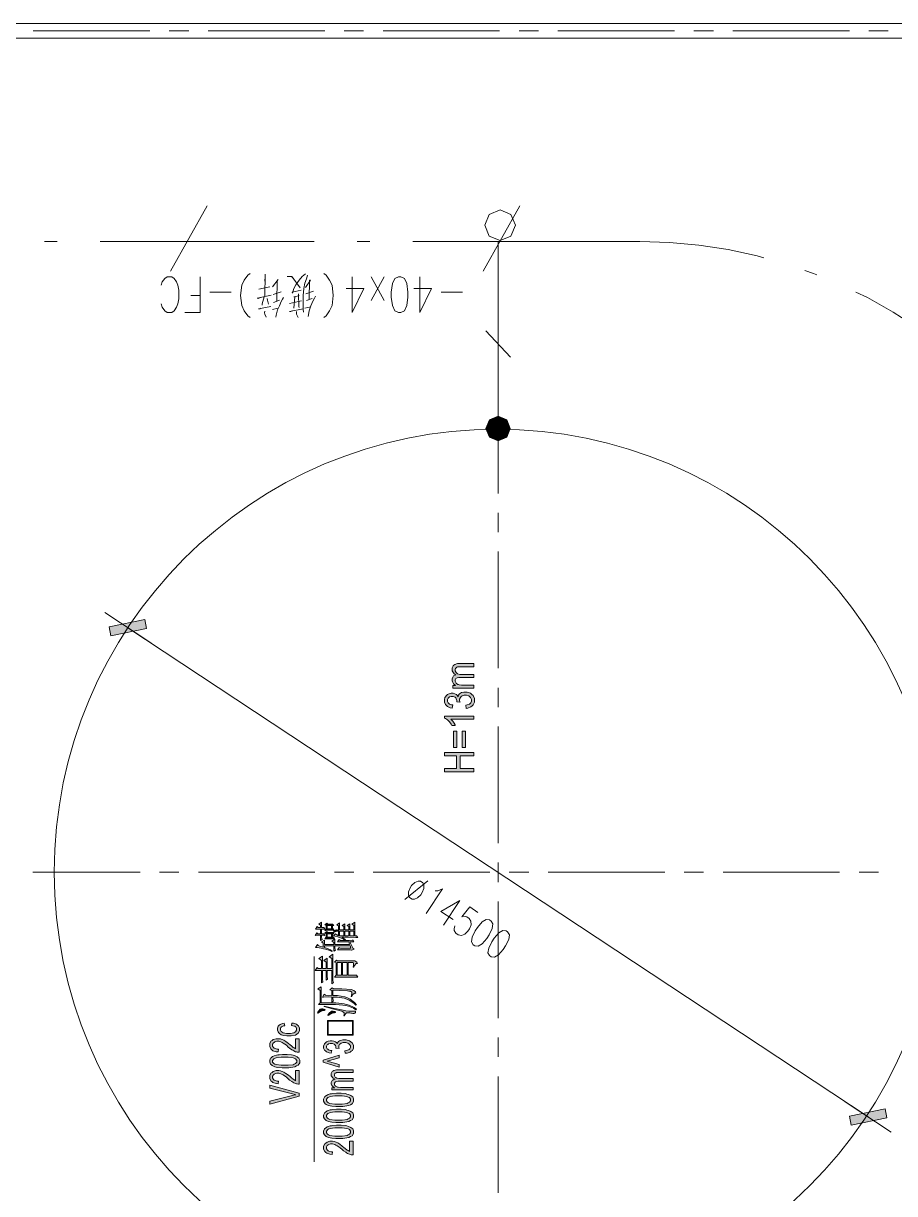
# Model space of a CAD drawing. Header units: millimetres. Extents: x 568 to 3948041, y -25191 to 63890.
# Drawn here: x 3887349 to 3901580, y 18039 to 37154 of the extents above; entities that cross this region are included whole.
import ezdxf

# ---------------------------------------------------------------- set-up
doc = ezdxf.new("R2010")
doc.units = ezdxf.units.MM

msp = doc.modelspace()

# ---------------------------------------------------------------- hatches: boundary and pattern name
h = msp.add_hatch(color=0)
h.dxf.hatch_style = 2
h.paths.add_polyline_path([(3894901, 30536), (3894961, 30677), (3895102, 30536)])
h = msp.add_hatch(color=0)
h.dxf.hatch_style = 2
h.paths.add_polyline_path([(3894961, 30677), (3895102, 30736), (3895102, 30536)])
h = msp.add_hatch(color=0)
h.dxf.hatch_style = 2
h.paths.add_polyline_path([(3895102, 30736), (3895243, 30677), (3895102, 30536)])
h = msp.add_hatch(color=0)
h.dxf.hatch_style = 2
h.paths.add_polyline_path([(3895243, 30677), (3895302, 30536), (3895102, 30536)])
h = msp.add_hatch(color=0)
h.dxf.hatch_style = 2
h.paths.add_polyline_path([(3894961, 30394), (3894901, 30536), (3895102, 30536)])
h = msp.add_hatch(color=0)
h.dxf.hatch_style = 2
h.paths.add_polyline_path([(3895102, 30336), (3894961, 30394), (3895102, 30536)])
h = msp.add_hatch(color=0)
h.dxf.hatch_style = 2
h.paths.add_polyline_path([(3895302, 30536), (3895243, 30394), (3895102, 30536)])
h = msp.add_hatch(color=0)
h.dxf.hatch_style = 2
h.paths.add_polyline_path([(3895243, 30394), (3895102, 30336), (3895102, 30536)])
h = msp.add_hatch(color=0)
h.dxf.hatch_style = 2
h.paths.add_polyline_path([(3889330, 27416), (3889360, 27269), (3888779, 27150), (3888748, 27297)])
h = msp.add_hatch(color=0)
h.dxf.hatch_style = 2
h.paths.add_polyline_path([(3894709, 26295), (3894361, 26295), (3894361, 26340), (3894409, 26340), (3894397, 26347), (3894376, 26365), (3894368, 26377), (3894361, 26388), (3894353, 26415), (3894353, 26429), (3894353, 26446), (3894361, 26473), (3894369, 26483), (3894377, 26494), (3894399, 26508), (3894414, 26513), (3894383, 26530), (3894353, 26576), (3894353, 26604), (3894353, 26626), (3894367, 26660), (3894382, 26672), (3894396, 26684), (3894440, 26696), (3894470, 26696), (3894709, 26696), (3894709, 26646), (3894490, 26646), (3894471, 26646), (3894446, 26643), (3894438, 26641), (3894430, 26638), (3894418, 26629), (3894413, 26623), (3894408, 26617), (3894404, 26602), (3894404, 26593), (3894404, 26577), (3894416, 26552), (3894428, 26541), (3894440, 26531), (3894480, 26520), (3894506, 26520), (3894709, 26520), (3894709, 26470), (3894482, 26470), (3894463, 26470), (3894433, 26464), (3894424, 26458), (3894414, 26452), (3894404, 26432), (3894404, 26419), (3894404, 26408), (3894411, 26388), (3894417, 26379), (3894424, 26370), (3894443, 26357), (3894456, 26353), (3894468, 26350), (3894504, 26345), (3894528, 26345), (3894709, 26345)])
h = msp.add_hatch(color=0)
h.dxf.hatch_style = 2
h.paths.add_polyline_path([(3894582, 25965), (3894574, 26015), (3894598, 26020), (3894635, 26034), (3894645, 26045), (3894657, 26055), (3894667, 26080), (3894667, 26095), (3894667, 26112), (3894653, 26143), (3894639, 26155), (3894625, 26167), (3894589, 26179), (3894568, 26179), (3894547, 26179), (3894514, 26168), (3894501, 26157), (3894487, 26145), (3894474, 26116), (3894474, 26100), (3894474, 26092), (3894478, 26074), (3894481, 26064), (3894429, 26069), (3894430, 26072), (3894430, 26076), (3894430, 26093), (3894420, 26122), (3894411, 26135), (3894401, 26147), (3894370, 26160), (3894350, 26160), (3894334, 26160), (3894307, 26151), (3894297, 26142), (3894286, 26133), (3894275, 26109), (3894275, 26093), (3894275, 26079), (3894286, 26055), (3894297, 26045), (3894307, 26036), (3894340, 26023), (3894361, 26021), (3894351, 25970), (3894322, 25975), (3894275, 25995), (3894259, 26011), (3894243, 26028), (3894227, 26068), (3894227, 26093), (3894227, 26109), (3894235, 26140), (3894244, 26154), (3894252, 26168), (3894275, 26190), (3894289, 26197), (3894304, 26204), (3894335, 26212), (3894351, 26212), (3894367, 26212), (3894395, 26205), (3894408, 26198), (3894421, 26191), (3894441, 26169), (3894448, 26156), (3894453, 26174), (3894474, 26202), (3894489, 26212), (3894504, 26222), (3894543, 26232), (3894566, 26232), (3894598, 26232), (3894652, 26213), (3894673, 26193), (3894695, 26173), (3894717, 26125), (3894717, 26095), (3894717, 26068), (3894698, 26024), (3894679, 26005), (3894660, 25988), (3894611, 25967)])
h = msp.add_hatch(color=0)
h.dxf.hatch_style = 2
h.paths.add_polyline_path([(3894709, 25837), (3894709, 25787), (3894333, 25787), (3894343, 25777), (3894364, 25754), (3894373, 25739), (3894384, 25724), (3894399, 25698), (3894404, 25686), (3894347, 25686), (3894335, 25708), (3894307, 25744), (3894291, 25760), (3894275, 25776), (3894242, 25798), (3894227, 25804), (3894227, 25837)])
h = msp.add_hatch(color=0)
h.dxf.hatch_style = 2
h.paths.add_polyline_path([(3894427, 25593), (3894427, 25324), (3894372, 25324), (3894372, 25593)])
h = msp.add_hatch(color=0)
h.dxf.hatch_style = 2
h.paths.add_polyline_path([(3894573, 25593), (3894573, 25324), (3894517, 25324), (3894517, 25593)])
h = msp.add_hatch(color=0)
h.dxf.hatch_style = 2
h.paths.add_polyline_path([(3894709, 24927), (3894228, 24927), (3894228, 24980), (3894426, 24980), (3894426, 25192), (3894228, 25192), (3894228, 25246), (3894709, 25246), (3894709, 25192), (3894483, 25192), (3894483, 24980), (3894709, 24980)])
h = msp.add_hatch(color=0)
h.dxf.hatch_style = 2
h.paths.add_polyline_path([(3892201, 22360), (3892176, 22360), (3892135, 22359), (3892119, 22358), (3892146, 22399), (3892166, 22384), (3892201, 22384), (3892201, 22421), (3892172, 22441), (3892219, 22473), (3892219, 22384), (3892226, 22384), (3892245, 22385), (3892257, 22387), (3892271, 22360), (3892219, 22360), (3892219, 22284), (3892257, 22284), (3892274, 22257), (3892257, 22258), (3892229, 22259), (3892219, 22259), (3892219, 22241), (3892219, 22228), (3892223, 22203), (3892228, 22192), (3892201, 22173), (3892201, 22259), (3892172, 22259), (3892130, 22258), (3892116, 22257), (3892140, 22299), (3892160, 22284), (3892201, 22284)])
h = msp.add_hatch(color=0)
h.paths.add_polyline_path([(3892426, 22337), (3892407, 22338), (3892369, 22340), (3892350, 22340), (3892331, 22340), (3892293, 22338), (3892274, 22337), (3892295, 22362), (3892295, 22417), (3892271, 22431), (3892304, 22456), (3892321, 22440), (3892352, 22440), (3892391, 22441), (3892400, 22441), (3892418, 22417), (3892397, 22417), (3892397, 22362), (3892415, 22362)])
h.paths.add_polyline_path([(3892312, 22362), (3892380, 22362), (3892380, 22417), (3892312, 22417)])
h = msp.add_hatch(color=0)
h.paths.add_polyline_path([(3892552, 22225), (3892568, 22214), (3892598, 22194), (3892611, 22184), (3892602, 22179), (3892579, 22193), (3892531, 22215), (3892507, 22223), (3892483, 22232), (3892437, 22246), (3892415, 22251), (3892447, 22284), (3892453, 22278), (3892466, 22268), (3892472, 22264), (3892479, 22261), (3892491, 22254), (3892497, 22251), (3892497, 22411), (3892468, 22431), (3892514, 22462), (3892514, 22347), (3892581, 22347), (3892581, 22399), (3892555, 22417), (3892599, 22446), (3892599, 22347), (3892663, 22347), (3892663, 22399), (3892637, 22417), (3892681, 22446), (3892681, 22347), (3892745, 22347), (3892745, 22419), (3892716, 22440), (3892763, 22470), (3892763, 22249), (3892792, 22249), (3892810, 22223), (3892779, 22223), (3892650, 22225)])
h.paths.add_polyline_path([(3892514, 22249), (3892581, 22249), (3892581, 22323), (3892514, 22323)])
h.paths.add_polyline_path([(3892599, 22249), (3892663, 22249), (3892663, 22323), (3892599, 22323)])
h.paths.add_polyline_path([(3892681, 22249), (3892745, 22249), (3892745, 22323), (3892681, 22323)])
h = msp.add_hatch(color=0)
h.dxf.hatch_style = 2
h.paths.add_polyline_path([(3892666, 22151), (3892479, 22151), (3892505, 22190), (3892529, 22175), (3892552, 22175), (3892608, 22175), (3892640, 22175), (3892672, 22175), (3892717, 22176), (3892731, 22178), (3892748, 22151), (3892681, 22151), (3892701, 22105), (3892736, 22045), (3892751, 22030), (3892707, 22014), (3892701, 22017), (3892685, 22020), (3892675, 22020), (3892605, 22020), (3892508, 22019), (3892482, 22018), (3892508, 22061), (3892526, 22046), (3892695, 22046), (3892684, 22085), (3892438, 22085), (3892438, 22065), (3892438, 22052), (3892442, 22027), (3892447, 22016), (3892421, 21998), (3892421, 22085), (3892266, 22085), (3892266, 22058), (3892301, 22046), (3892364, 22018), (3892391, 22001), (3892386, 21995), (3892352, 22010), (3892284, 22032), (3892250, 22039), (3892215, 22047), (3892150, 22058), (3892119, 22061), (3892152, 22106), (3892166, 22090), (3892190, 22082), (3892231, 22069), (3892248, 22063), (3892248, 22128), (3892219, 22149), (3892266, 22179), (3892266, 22110), (3892421, 22110), (3892421, 22139), (3892388, 22161), (3892438, 22194), (3892438, 22110), (3892678, 22110)])
h = msp.add_hatch(color=0)
h.paths.add_polyline_path([(3892429, 22200), (3892409, 22201), (3892369, 22202), (3892350, 22202), (3892331, 22202), (3892293, 22201), (3892274, 22200), (3892295, 22225), (3892295, 22280), (3892271, 22296), (3892304, 22319), (3892318, 22305), (3892350, 22305), (3892393, 22305), (3892403, 22306), (3892418, 22282), (3892397, 22282), (3892397, 22225), (3892421, 22225)])
h.paths.add_polyline_path([(3892312, 22225), (3892380, 22225), (3892380, 22282), (3892312, 22282)])
h = msp.add_hatch(color=0)
h.dxf.hatch_style = 2
h.paths.add_polyline_path([(3892415, 22308), (3892425, 22321), (3892441, 22337), (3892447, 22340), (3892453, 22344), (3892465, 22347), (3892470, 22346), (3892476, 22346), (3892485, 22343), (3892488, 22340), (3892491, 22338), (3892494, 22333), (3892494, 22328), (3892482, 22324), (3892470, 22323), (3892456, 22320), (3892429, 22311), (3892418, 22305)])
h = msp.add_hatch(color=0)
h.dxf.hatch_style = 2
h.paths.add_polyline_path([(3892116, 21682), (3892146, 21731), (3892166, 21713), (3892216, 21713), (3892216, 21846), (3892172, 21877), (3892234, 21918), (3892234, 21713), (3892292, 21713), (3892292, 21821), (3892257, 21848), (3892309, 21883), (3892309, 21713), (3892385, 21713), (3892385, 21877), (3892342, 21907), (3892403, 21948), (3892403, 21535), (3892403, 21521), (3892407, 21497), (3892412, 21486), (3892385, 21467), (3892385, 21684), (3892309, 21684), (3892309, 21592), (3892309, 21579), (3892314, 21554), (3892318, 21543), (3892292, 21524), (3892292, 21684), (3892234, 21684), (3892234, 21547), (3892234, 21533), (3892238, 21509), (3892242, 21498), (3892216, 21480), (3892216, 21684), (3892190, 21684), (3892140, 21683)])
h = msp.add_hatch(color=0)
h.paths.add_polyline_path([(3892433, 21574), (3892456, 21609), (3892456, 21807), (3892430, 21821), (3892465, 21854), (3892482, 21840), (3892731, 21840), (3892761, 21840), (3892798, 21818), (3892807, 21795), (3892786, 21795), (3892757, 21765), (3892748, 21736), (3892737, 21736), (3892740, 21765), (3892742, 21799), (3892742, 21803), (3892741, 21807), (3892731, 21811), (3892723, 21811), (3892655, 21811), (3892655, 21604), (3892792, 21604), (3892813, 21574), (3892781, 21574), (3892685, 21576), (3892621, 21576), (3892558, 21576), (3892463, 21574)])
h.paths.add_polyline_path([(3892561, 21604), (3892637, 21604), (3892637, 21811), (3892561, 21811)])
h.paths.add_polyline_path([(3892473, 21604), (3892544, 21604), (3892544, 21811), (3892473, 21811)])
h = msp.add_hatch(color=0)
h.dxf.hatch_style = 2
h.paths.add_polyline_path([(3892169, 21127), (3892195, 21156), (3892195, 21355), (3892157, 21382), (3892213, 21416), (3892213, 21156), (3892286, 21156), (3892406, 21154), (3892453, 21153), (3892500, 21151), (3892587, 21140), (3892628, 21129), (3892669, 21119), (3892750, 21079), (3892789, 21049), (3892780, 21043), (3892742, 21067), (3892659, 21100), (3892612, 21109), (3892566, 21118), (3892445, 21128), (3892369, 21129), (3892294, 21129), (3892194, 21129)])
h = msp.add_hatch(color=0)
h.dxf.hatch_style = 2
h.paths.add_polyline_path([(3892385, 21168), (3892385, 21250), (3892327, 21251), (3892251, 21250), (3892233, 21248), (3892263, 21295), (3892283, 21279), (3892385, 21277), (3892385, 21355), (3892356, 21369), (3892394, 21402), (3892412, 21385), (3892551, 21382), (3892709, 21372), (3892728, 21364), (3892747, 21356), (3892773, 21332), (3892780, 21315), (3892759, 21315), (3892726, 21286), (3892716, 21258), (3892704, 21258), (3892709, 21280), (3892714, 21311), (3892715, 21321), (3892716, 21331), (3892691, 21344), (3892666, 21347), (3892642, 21350), (3892510, 21356), (3892403, 21359), (3892403, 21277), (3892482, 21276), (3892602, 21255), (3892644, 21236), (3892686, 21217), (3892759, 21159), (3892789, 21121), (3892780, 21117), (3892747, 21150), (3892672, 21199), (3892631, 21215), (3892590, 21232), (3892476, 21249), (3892403, 21250), (3892403, 21236), (3892403, 21223), (3892407, 21198), (3892412, 21187)])
h = msp.add_hatch(color=0)
h.dxf.hatch_style = 2
h.paths.add_polyline_path([(3892152, 20993), (3892171, 21019), (3892199, 21049), (3892209, 21052), (3892218, 21055), (3892230, 21058), (3892233, 21058), (3892241, 21058), (3892255, 21054), (3892263, 21050), (3892270, 21047), (3892277, 21043), (3892277, 21038), (3892264, 21032), (3892251, 21029), (3892230, 21024), (3892184, 21003), (3892157, 20988)])
h = msp.add_hatch(color=0)
h.dxf.hatch_style = 2
h.paths.add_polyline_path([(3892263, 21103), (3892407, 21070), (3892574, 21034), (3892595, 21029), (3892616, 21025), (3892663, 21021), (3892690, 21021), (3892716, 21021), (3892751, 21021), (3892759, 21020), (3892767, 21019), (3892775, 21015), (3892775, 21011), (3892775, 21008), (3892771, 20999), (3892767, 20993), (3892764, 20988), (3892750, 20982), (3892740, 20982), (3892731, 20982), (3892709, 20985), (3892696, 20988), (3892681, 20991), (3892659, 20994), (3892652, 20994), (3892642, 20994), (3892625, 20989), (3892620, 20984), (3892614, 20979), (3892602, 20958), (3892596, 20943), (3892584, 20943), (3892587, 20963), (3892590, 20986), (3892589, 20989), (3892588, 20993), (3892576, 21003), (3892564, 21010), (3892552, 21016), (3892400, 21059), (3892260, 21094)])
h = msp.add_hatch(color=0)
h.paths.add_polyline_path([(3892734, 20629), (3892315, 20629), (3892315, 20864), (3892734, 20864)])
h.paths.add_polyline_path([(3892723, 20637), (3892723, 20857), (3892325, 20857), (3892325, 20637)])
h = msp.add_hatch(color=0)
h.dxf.hatch_style = 2
h.paths.add_polyline_path([(3892321, 20953), (3892345, 20985), (3892382, 21018), (3892396, 21018), (3892410, 21018), (3892430, 21015), (3892435, 21012), (3892441, 21008), (3892447, 21003), (3892447, 20999), (3892432, 20993), (3892418, 20990), (3892399, 20985), (3892353, 20964), (3892327, 20949)])
h = msp.add_hatch(color=0)
h.dxf.hatch_style = 2
h.paths.add_polyline_path([(3891726, 20784), (3891733, 20824), (3891763, 20821), (3891810, 20804), (3891827, 20790), (3891844, 20777), (3891861, 20743), (3891861, 20723), (3891861, 20698), (3891837, 20658), (3891815, 20643), (3891791, 20628), (3891724, 20613), (3891681, 20613), (3891653, 20613), (3891603, 20619), (3891582, 20626), (3891561, 20632), (3891530, 20652), (3891519, 20665), (3891508, 20679), (3891498, 20708), (3891498, 20723), (3891498, 20743), (3891512, 20775), (3891527, 20788), (3891541, 20800), (3891581, 20816), (3891608, 20820), (3891617, 20780), (3891599, 20778), (3891573, 20767), (3891564, 20760), (3891555, 20752), (3891546, 20735), (3891546, 20725), (3891546, 20709), (3891562, 20684), (3891578, 20674), (3891594, 20664), (3891644, 20654), (3891679, 20654), (3891714, 20654), (3891765, 20664), (3891781, 20673), (3891796, 20683), (3891812, 20708), (3891812, 20722), (3891812, 20734), (3891802, 20755), (3891791, 20763), (3891780, 20771), (3891748, 20781)])
h = msp.add_hatch(color=0)
h.dxf.hatch_style = 2
h.paths.add_polyline_path([(3891796, 20569), (3891853, 20569), (3891853, 20347), (3891843, 20347), (3891822, 20350), (3891812, 20352), (3891796, 20357), (3891764, 20370), (3891749, 20379), (3891733, 20389), (3891697, 20416), (3891676, 20433), (3891644, 20461), (3891593, 20497), (3891575, 20507), (3891556, 20517), (3891520, 20527), (3891503, 20527), (3891486, 20527), (3891457, 20518), (3891445, 20509), (3891432, 20500), (3891420, 20477), (3891420, 20463), (3891420, 20449), (3891433, 20424), (3891446, 20416), (3891459, 20407), (3891494, 20398), (3891517, 20398), (3891510, 20355), (3891477, 20357), (3891425, 20373), (3891407, 20388), (3891389, 20402), (3891372, 20440), (3891372, 20464), (3891372, 20488), (3891391, 20527), (3891410, 20540), (3891429, 20555), (3891477, 20569), (3891505, 20569), (3891519, 20569), (3891547, 20565), (3891562, 20560), (3891575, 20556), (3891605, 20543), (3891620, 20533), (3891635, 20524), (3891678, 20492), (3891704, 20470), (3891726, 20451), (3891757, 20427), (3891764, 20422), (3891773, 20417), (3891789, 20408), (3891796, 20404)])
h = msp.add_hatch(color=0)
h.dxf.hatch_style = 2
h.paths.add_polyline_path([(3892606, 20330), (3892599, 20371), (3892624, 20375), (3892660, 20387), (3892671, 20395), (3892682, 20404), (3892693, 20425), (3892693, 20437), (3892693, 20452), (3892678, 20476), (3892664, 20487), (3892650, 20496), (3892614, 20506), (3892593, 20506), (3892573, 20506), (3892539, 20497), (3892526, 20487), (3892513, 20478), (3892500, 20455), (3892500, 20440), (3892500, 20435), (3892503, 20420), (3892506, 20411), (3892454, 20416), (3892455, 20418), (3892455, 20421), (3892455, 20436), (3892445, 20459), (3892435, 20470), (3892425, 20480), (3892396, 20491), (3892375, 20491), (3892359, 20491), (3892332, 20483), (3892321, 20476), (3892311, 20468), (3892300, 20449), (3892300, 20436), (3892300, 20424), (3892311, 20404), (3892322, 20396), (3892333, 20388), (3892365, 20378), (3892387, 20376), (3892376, 20334), (3892346, 20338), (3892301, 20355), (3892284, 20369), (3892268, 20382), (3892252, 20415), (3892252, 20435), (3892252, 20449), (3892261, 20474), (3892269, 20486), (3892277, 20497), (3892300, 20515), (3892315, 20521), (3892329, 20528), (3892360, 20534), (3892376, 20534), (3892392, 20534), (3892420, 20528), (3892433, 20521), (3892446, 20516), (3892466, 20499), (3892473, 20487), (3892479, 20502), (3892498, 20525), (3892514, 20534), (3892530, 20541), (3892568, 20550), (3892592, 20550), (3892623, 20550), (3892676, 20534), (3892698, 20518), (3892720, 20502), (3892742, 20461), (3892742, 20436), (3892742, 20414), (3892723, 20378), (3892704, 20363), (3892685, 20349), (3892637, 20332)])
h = msp.add_hatch(color=0)
h.paths.add_polyline_path([(3891616, 20092), (3891574, 20092), (3891505, 20098), (3891480, 20104), (3891454, 20110), (3891413, 20129), (3891400, 20141), (3891385, 20153), (3891372, 20183), (3891372, 20202), (3891372, 20215), (3891379, 20239), (3891387, 20249), (3891394, 20259), (3891417, 20276), (3891432, 20282), (3891447, 20289), (3891483, 20300), (3891503, 20303), (3891524, 20307), (3891581, 20311), (3891616, 20311), (3891659, 20311), (3891727, 20305), (3891753, 20299), (3891779, 20293), (3891819, 20275), (3891834, 20262), (3891847, 20250), (3891862, 20220), (3891862, 20202), (3891862, 20177), (3891837, 20139), (3891812, 20125), (3891782, 20109), (3891684, 20092)])
h.paths.add_polyline_path([(3891617, 20135), (3891676, 20135), (3891755, 20144), (3891774, 20154), (3891793, 20164), (3891813, 20187), (3891813, 20202), (3891813, 20215), (3891793, 20240), (3891774, 20249), (3891755, 20259), (3891676, 20268), (3891617, 20268), (3891558, 20268), (3891479, 20259), (3891459, 20249), (3891440, 20240), (3891420, 20215), (3891420, 20201), (3891420, 20186), (3891438, 20164), (3891454, 20155), (3891477, 20145), (3891558, 20135)])
h = msp.add_hatch(color=0)
h.dxf.hatch_style = 2
h.paths.add_polyline_path([(3892508, 20145), (3892508, 20103), (3892246, 20183), (3892246, 20217), (3892508, 20298), (3892508, 20257), (3892313, 20200)])
h = msp.add_hatch(color=0)
h.dxf.hatch_style = 2
h.paths.add_polyline_path([(3891796, 20047), (3891853, 20047), (3891853, 19826), (3891843, 19826), (3891822, 19829), (3891812, 19831), (3891796, 19835), (3891764, 19848), (3891749, 19858), (3891733, 19867), (3891697, 19894), (3891676, 19912), (3891644, 19939), (3891593, 19976), (3891575, 19986), (3891556, 19996), (3891520, 20005), (3891503, 20005), (3891486, 20005), (3891457, 19996), (3891445, 19987), (3891432, 19979), (3891420, 19956), (3891420, 19942), (3891420, 19927), (3891433, 19903), (3891446, 19894), (3891459, 19886), (3891494, 19876), (3891517, 19876), (3891510, 19834), (3891477, 19836), (3891425, 19852), (3891407, 19867), (3891389, 19881), (3891372, 19919), (3891372, 19943), (3891372, 19967), (3891391, 20005), (3891410, 20019), (3891429, 20033), (3891477, 20047), (3891505, 20047), (3891519, 20047), (3891547, 20044), (3891562, 20039), (3891575, 20035), (3891605, 20022), (3891620, 20012), (3891635, 20002), (3891678, 19971), (3891704, 19949), (3891726, 19930), (3891757, 19906), (3891764, 19901), (3891773, 19895), (3891789, 19887), (3891796, 19883)])
h = msp.add_hatch(color=0)
h.dxf.hatch_style = 2
h.paths.add_polyline_path([(3892734, 19731), (3892386, 19731), (3892386, 19767), (3892435, 19767), (3892422, 19773), (3892401, 19788), (3892394, 19798), (3892386, 19807), (3892378, 19829), (3892378, 19841), (3892378, 19854), (3892386, 19876), (3892394, 19886), (3892402, 19894), (3892425, 19906), (3892439, 19910), (3892409, 19924), (3892378, 19962), (3892378, 19985), (3892378, 20003), (3892393, 20031), (3892406, 20041), (3892421, 20050), (3892465, 20060), (3892495, 20060), (3892734, 20060), (3892734, 20019), (3892514, 20019), (3892497, 20019), (3892471, 20017), (3892463, 20015), (3892456, 20013), (3892443, 20006), (3892438, 20000), (3892434, 19995), (3892429, 19983), (3892429, 19976), (3892429, 19963), (3892441, 19942), (3892454, 19933), (3892466, 19924), (3892504, 19916), (3892532, 19916), (3892734, 19916), (3892734, 19875), (3892508, 19875), (3892488, 19875), (3892458, 19870), (3892449, 19865), (3892439, 19860), (3892429, 19843), (3892429, 19832), (3892429, 19823), (3892435, 19807), (3892442, 19800), (3892449, 19792), (3892468, 19781), (3892480, 19778), (3892493, 19775), (3892530, 19772), (3892553, 19772), (3892734, 19772)])
h = msp.add_hatch(color=0)
h.dxf.hatch_style = 2
h.paths.add_polyline_path([(3891853, 19631), (3891373, 19501), (3891373, 19549), (3891722, 19636), (3891743, 19642), (3891783, 19651), (3891801, 19654), (3891781, 19658), (3891742, 19667), (3891722, 19672), (3891373, 19763), (3891373, 19808), (3891853, 19677)])
h = msp.add_hatch(color=0)
h.paths.add_polyline_path([(3892497, 19459), (3892454, 19459), (3892386, 19465), (3892360, 19471), (3892334, 19477), (3892294, 19495), (3892280, 19507), (3892266, 19519), (3892252, 19550), (3892252, 19568), (3892252, 19581), (3892260, 19605), (3892267, 19615), (3892275, 19625), (3892298, 19642), (3892312, 19649), (3892327, 19655), (3892362, 19666), (3892384, 19670), (3892405, 19674), (3892461, 19677), (3892497, 19677), (3892539, 19677), (3892608, 19671), (3892634, 19665), (3892659, 19659), (3892700, 19641), (3892713, 19629), (3892728, 19617), (3892742, 19586), (3892742, 19568), (3892742, 19544), (3892717, 19506), (3892692, 19491), (3892662, 19475), (3892564, 19459)])
h.paths.add_polyline_path([(3892497, 19500), (3892556, 19500), (3892635, 19510), (3892654, 19520), (3892674, 19530), (3892694, 19554), (3892694, 19568), (3892694, 19582), (3892674, 19606), (3892654, 19615), (3892634, 19625), (3892556, 19635), (3892497, 19635), (3892438, 19635), (3892359, 19625), (3892340, 19615), (3892321, 19606), (3892301, 19582), (3892301, 19567), (3892301, 19553), (3892318, 19530), (3892335, 19522), (3892357, 19511), (3892438, 19500)])
h = msp.add_hatch(color=0)
h.paths.add_polyline_path([(3892497, 19198), (3892454, 19198), (3892386, 19204), (3892360, 19210), (3892334, 19216), (3892294, 19234), (3892280, 19247), (3892266, 19258), (3892252, 19288), (3892252, 19307), (3892252, 19320), (3892260, 19344), (3892267, 19354), (3892275, 19364), (3892298, 19382), (3892312, 19388), (3892327, 19395), (3892362, 19405), (3892384, 19408), (3892405, 19412), (3892461, 19416), (3892497, 19416), (3892539, 19416), (3892608, 19410), (3892634, 19404), (3892659, 19398), (3892700, 19380), (3892713, 19368), (3892728, 19356), (3892742, 19326), (3892742, 19307), (3892742, 19283), (3892717, 19244), (3892692, 19231), (3892662, 19214), (3892564, 19198)])
h.paths.add_polyline_path([(3892497, 19240), (3892556, 19240), (3892635, 19250), (3892654, 19260), (3892674, 19269), (3892694, 19293), (3892694, 19307), (3892694, 19321), (3892674, 19345), (3892654, 19354), (3892634, 19364), (3892556, 19374), (3892497, 19374), (3892438, 19374), (3892359, 19364), (3892340, 19354), (3892321, 19345), (3892301, 19321), (3892301, 19307), (3892301, 19292), (3892318, 19269), (3892335, 19261), (3892357, 19250), (3892438, 19240)])
h = msp.add_hatch(color=0)
h.dxf.hatch_style = 2
h.paths.add_polyline_path([(3900873, 19158), (3900843, 19305), (3901425, 19424), (3901455, 19277)])
h = msp.add_hatch(color=0)
h.paths.add_polyline_path([(3892497, 18937), (3892454, 18937), (3892386, 18943), (3892360, 18950), (3892334, 18956), (3892294, 18974), (3892280, 18985), (3892266, 18997), (3892252, 19028), (3892252, 19046), (3892252, 19060), (3892260, 19083), (3892267, 19094), (3892275, 19104), (3892298, 19120), (3892312, 19127), (3892327, 19134), (3892362, 19144), (3892384, 19148), (3892405, 19152), (3892461, 19155), (3892497, 19155), (3892539, 19155), (3892608, 19149), (3892634, 19143), (3892659, 19137), (3892700, 19120), (3892713, 19108), (3892728, 19095), (3892742, 19065), (3892742, 19046), (3892742, 19022), (3892717, 18984), (3892692, 18970), (3892662, 18953), (3892564, 18937)])
h.paths.add_polyline_path([(3892497, 18979), (3892556, 18979), (3892635, 18989), (3892654, 18999), (3892674, 19008), (3892694, 19032), (3892694, 19046), (3892694, 19060), (3892674, 19084), (3892654, 19094), (3892634, 19104), (3892556, 19114), (3892497, 19114), (3892438, 19114), (3892359, 19104), (3892340, 19094), (3892321, 19085), (3892301, 19060), (3892301, 19046), (3892301, 19032), (3892318, 19009), (3892335, 19000), (3892357, 18990), (3892438, 18979)])
h = msp.add_hatch(color=0)
h.dxf.hatch_style = 2
h.paths.add_polyline_path([(3892677, 18893), (3892734, 18893), (3892734, 18671), (3892723, 18671), (3892703, 18673), (3892693, 18676), (3892677, 18680), (3892645, 18694), (3892629, 18703), (3892613, 18713), (3892577, 18739), (3892556, 18757), (3892524, 18784), (3892473, 18821), (3892454, 18830), (3892436, 18840), (3892400, 18850), (3892384, 18850), (3892366, 18850), (3892337, 18841), (3892325, 18833), (3892313, 18823), (3892301, 18801), (3892301, 18787), (3892301, 18772), (3892314, 18748), (3892327, 18739), (3892339, 18730), (3892375, 18721), (3892397, 18721), (3892391, 18678), (3892357, 18681), (3892305, 18697), (3892287, 18712), (3892270, 18725), (3892252, 18763), (3892252, 18788), (3892252, 18812), (3892271, 18850), (3892290, 18864), (3892309, 18878), (3892357, 18893), (3892385, 18893), (3892400, 18893), (3892428, 18888), (3892442, 18884), (3892456, 18880), (3892485, 18866), (3892501, 18857), (3892516, 18847), (3892558, 18815), (3892585, 18793), (3892607, 18775), (3892637, 18750), (3892645, 18746), (3892653, 18741), (3892669, 18731), (3892677, 18728)])

# ---------------------------------------------------------------- linework, layer by layer
at = {"color": 0, "lineweight": 0}
for points in [[(3902850, 37154), (3848361, 37154)], [(3902850, 36914), (3848361, 36914)], [(3889415, 37034), (3887510, 37034)], [(3890049, 37034), (3889731, 37034)], [(3892271, 37034), (3890367, 37034)], [(3892906, 37034), (3892589, 37034)], [(3895128, 37034), (3893223, 37034)], [(3895763, 37034), (3895445, 37034)], [(3897985, 37034), (3896081, 37034)], [(3898620, 37034), (3898302, 37034)], [(3900842, 37034), (3898937, 37034)], [(3901476, 37034), (3901160, 37034)], [(3889750, 33107), (3890351, 34173)], [(3894860, 33107), (3895459, 34173)], [(3887901, 33591), (3887691, 33591)], [(3890351, 33591), (3888601, 33591)], [(3892100, 33591), (3890351, 33591)], [(3893010, 33591), (3892800, 33591)], [(3895459, 33591), (3893709, 33591)], [(3895102, 30536), (3895102, 33591)], [(3897419, 33591), (3895459, 33591)], [(3899443, 33327), (3899333, 33358), (3898861, 33459), (3898383, 33532), (3897902, 33576), (3897419, 33591)], [(3891053, 32351), (3891014, 32378), (3890955, 32461), (3890917, 32545), (3890897, 32710), (3890917, 32877), (3890955, 32959), (3891014, 33043), (3891053, 33070)], [(3892254, 32351), (3892292, 32378), (3892351, 32461), (3892390, 32545), (3892409, 32710), (3892390, 32877), (3892351, 32959), (3892292, 33043), (3892254, 33070)], [(3900309, 33048), (3900255, 33070), (3900111, 33120)], [(3889598, 32572), (3889618, 32516), (3889657, 32461), (3889696, 32434), (3889773, 32434), (3889812, 32461), (3889851, 32516), (3889870, 32572), (3889889, 32655), (3889889, 32794), (3889870, 32877), (3889851, 32932), (3889812, 32987), (3889773, 33015), (3889696, 33015), (3889657, 32987), (3889618, 32932), (3889598, 32877)], [(3890238, 33015), (3890238, 32434), (3889987, 32434)], [(3891293, 32696), (3891296, 33059), (3891300, 33019), (3891293, 32946)], [(3891491, 32623), (3891495, 32951), (3891511, 32968), (3891416, 32849)], [(3891868, 32832), (3891733, 33019), (3891657, 33019), (3891733, 33014), (3891761, 32985)], [(3891884, 32798), (3891741, 32764), (3891745, 32747), (3891768, 32821), (3891800, 32883), (3891852, 32962), (3891900, 33019), (3891955, 33065)], [(3891923, 32436), (3891919, 32487), (3891919, 32589), (3891919, 32708), (3891932, 32821), (3891947, 32911), (3891971, 32980), (3891991, 33042)], [(3892018, 32651), (3892023, 32957), (3892039, 32962), (3891959, 32838)], [(3892719, 32434), (3892719, 33015)], [(3893242, 33015), (3893029, 32627)], [(3893029, 33015), (3893242, 32627)], [(3893823, 32434), (3893823, 33015)], [(3890238, 32710), (3890083, 32710)], [(3890742, 32766), (3890393, 32766)], [(3891395, 32713), (3891170, 32668), (3891181, 32662), (3891221, 32679)], [(3891372, 32849), (3891193, 32810)], [(3891249, 32549), (3891249, 32572), (3891281, 32690)], [(3891431, 32725), (3891559, 32770)], [(3891764, 32504), (3891780, 32690), (3891768, 32685), (3891848, 32702), (3891844, 32736), (3891848, 32532), (3891856, 32515)], [(3892090, 32782), (3891963, 32736)], [(3891998, 32368), (3892018, 32458), (3892046, 32543), (3892078, 32617), (3892102, 32668), (3892118, 32696)], [(3892719, 32434), (3892912, 32821), (3892622, 32821)], [(3893823, 32434), (3894017, 32821), (3893727, 32821)], [(3894522, 32766), (3894173, 32766)], [(3902421, 31830), (3902352, 31888), (3901963, 32175), (3901557, 32437), (3901136, 32674), (3900948, 32766)], [(3891388, 32532), (3891189, 32492), (3891209, 32492), (3891229, 32504)], [(3891352, 32566), (3891336, 32634), (3891332, 32662)], [(3891511, 32504), (3891420, 32481)], [(3891435, 32594), (3891534, 32634)], [(3891471, 32356), (3891475, 32390), (3891502, 32475), (3891530, 32543), (3891562, 32611), (3891582, 32651), (3891598, 32679)], [(3891891, 32623), (3891697, 32577)], [(3892043, 32526), (3891947, 32504)], [(3891971, 32628), (3892066, 32662)], [(3891316, 32356), (3891293, 32402), (3891288, 32424), (3891293, 32453)], [(3891916, 32492), (3891697, 32447), (3891717, 32447), (3891741, 32458)], [(3891836, 32351), (3891812, 32402), (3891809, 32447)], [(3894900, 32130), (3895306, 31703)], [(3895102, 29477), (3895102, 31570)], [(3895102, 28842), (3895102, 29160)], [(3895102, 26620), (3895102, 28525)], [(3889430, 27035), (3888679, 27531)], [(3901147, 19293), (3889057, 27282)], [(3895102, 25986), (3895102, 26302)], [(3895102, 23763), (3895102, 25668)], [(3895102, 23128), (3895102, 23446)], [(3887505, 23287), (3889255, 23287)], [(3889573, 23287), (3889889, 23287)], [(3890207, 23287), (3892112, 23287)], [(3892429, 23287), (3892747, 23287)], [(3893064, 23287), (3894968, 23287)], [(3893953, 23148), (3893577, 22843)], [(3895286, 23287), (3895603, 23287)], [(3895921, 23287), (3897826, 23287)], [(3898143, 23287), (3898460, 23287)], [(3898778, 23287), (3900682, 23287)], [(3901000, 23287), (3901318, 23287)], [(3894076, 22983), (3894116, 22985), (3894195, 23016), (3893927, 22612)], [(3894478, 22829), (3894165, 22648), (3894367, 22515)], [(3894478, 22829), (3894211, 22425)], [(3895102, 20907), (3895102, 22811)], [(3894774, 22633), (3894639, 22722), (3894512, 22558), (3894538, 22568), (3894591, 22561), (3894631, 22534), (3894659, 22488), (3894661, 22431), (3894636, 22365), (3894610, 22327), (3894559, 22277), (3894506, 22257), (3894453, 22264), (3894413, 22291), (3894385, 22337), (3894384, 22365), (3894396, 22412)], [(3892096, 18559), (3892096, 21909)], [(3895102, 20272), (3895102, 20589)], [(3895102, 18049), (3895102, 19954)], [(3900774, 19539), (3901525, 19043)]]:
    msp.add_lwpolyline(points, dxfattribs=at)
for points in [[(3894886, 33857), (3894958, 34033), (3895135, 34107), (3895312, 34033), (3895385, 33857), (3895312, 33680), (3895135, 33607), (3894958, 33680)], [(3893513, 32434), (3893572, 32461), (3893611, 32545), (3893630, 32683), (3893630, 32766), (3893611, 32905), (3893572, 32987), (3893513, 33015), (3893475, 33015), (3893417, 32987), (3893378, 32905), (3893358, 32766), (3893358, 32683), (3893378, 32545), (3893417, 32461), (3893475, 32434)], [(3894901, 30536), (3894961, 30677), (3895102, 30536)], [(3894961, 30677), (3895102, 30736), (3895102, 30536)], [(3895102, 30736), (3895243, 30677), (3895102, 30536)], [(3895243, 30677), (3895302, 30536), (3895102, 30536)], [(3894961, 30394), (3894901, 30536), (3895102, 30536)], [(3895102, 30336), (3894961, 30394), (3895102, 30536)], [(3895302, 30536), (3895243, 30394), (3895102, 30536)], [(3895243, 30394), (3895102, 30336), (3895102, 30536)], [(3889330, 27416), (3889360, 27269), (3888779, 27150), (3888748, 27297)], [(3894709, 26295), (3894361, 26295), (3894361, 26340), (3894409, 26340), (3894397, 26347), (3894376, 26365), (3894368, 26377), (3894361, 26388), (3894353, 26415), (3894353, 26429), (3894353, 26446), (3894361, 26473), (3894369, 26483), (3894377, 26494), (3894399, 26508), (3894414, 26513), (3894383, 26530), (3894353, 26576), (3894353, 26604), (3894353, 26626), (3894367, 26660), (3894382, 26672), (3894396, 26684), (3894440, 26696), (3894470, 26696), (3894709, 26696), (3894709, 26646), (3894490, 26646), (3894471, 26646), (3894446, 26643), (3894438, 26641), (3894430, 26638), (3894418, 26629), (3894413, 26623), (3894408, 26617), (3894404, 26602), (3894404, 26593), (3894404, 26577), (3894416, 26552), (3894428, 26541), (3894440, 26531), (3894480, 26520), (3894506, 26520), (3894709, 26520), (3894709, 26470), (3894482, 26470), (3894463, 26470), (3894433, 26464), (3894424, 26458), (3894414, 26452), (3894404, 26432), (3894404, 26419), (3894404, 26408), (3894411, 26388), (3894417, 26379), (3894424, 26370), (3894443, 26357), (3894456, 26353), (3894468, 26350), (3894504, 26345), (3894528, 26345), (3894709, 26345)], [(3894582, 25965), (3894574, 26015), (3894598, 26020), (3894635, 26034), (3894645, 26045), (3894657, 26055), (3894667, 26080), (3894667, 26095), (3894667, 26112), (3894653, 26143), (3894639, 26155), (3894625, 26167), (3894589, 26179), (3894568, 26179), (3894547, 26179), (3894514, 26168), (3894501, 26157), (3894487, 26145), (3894474, 26116), (3894474, 26100), (3894474, 26092), (3894478, 26074), (3894481, 26064), (3894429, 26069), (3894430, 26072), (3894430, 26076), (3894430, 26093), (3894420, 26122), (3894411, 26135), (3894401, 26147), (3894370, 26160), (3894350, 26160), (3894334, 26160), (3894307, 26151), (3894297, 26142), (3894286, 26133), (3894275, 26109), (3894275, 26093), (3894275, 26079), (3894286, 26055), (3894297, 26045), (3894307, 26036), (3894340, 26023), (3894361, 26021), (3894351, 25970), (3894322, 25975), (3894275, 25995), (3894259, 26011), (3894243, 26028), (3894227, 26068), (3894227, 26093), (3894227, 26109), (3894235, 26140), (3894244, 26154), (3894252, 26168), (3894275, 26190), (3894289, 26197), (3894304, 26204), (3894335, 26212), (3894351, 26212), (3894367, 26212), (3894395, 26205), (3894408, 26198), (3894421, 26191), (3894441, 26169), (3894448, 26156), (3894453, 26174), (3894474, 26202), (3894489, 26212), (3894504, 26222), (3894543, 26232), (3894566, 26232), (3894598, 26232), (3894652, 26213), (3894673, 26193), (3894695, 26173), (3894717, 26125), (3894717, 26095), (3894717, 26068), (3894698, 26024), (3894679, 26005), (3894660, 25988), (3894611, 25967)], [(3894709, 25837), (3894709, 25787), (3894333, 25787), (3894343, 25777), (3894364, 25754), (3894373, 25739), (3894384, 25724), (3894399, 25698), (3894404, 25686), (3894347, 25686), (3894335, 25708), (3894307, 25744), (3894291, 25760), (3894275, 25776), (3894242, 25798), (3894227, 25804), (3894227, 25837)], [(3894427, 25593), (3894427, 25324), (3894372, 25324), (3894372, 25593)], [(3894573, 25593), (3894573, 25324), (3894517, 25324), (3894517, 25593)], [(3894709, 24927), (3894228, 24927), (3894228, 24980), (3894426, 24980), (3894426, 25192), (3894228, 25192), (3894228, 25246), (3894709, 25246), (3894709, 25192), (3894483, 25192), (3894483, 24980), (3894709, 24980)], [(3893834, 23143), (3893795, 23142), (3893742, 23121), (3893690, 23073), (3893665, 23034), (3893640, 22967), (3893642, 22911), (3893656, 22874), (3893697, 22847), (3893736, 22849), (3893788, 22869), (3893840, 22918), (3893865, 22956), (3893890, 23023), (3893889, 23080), (3893874, 23117)], [(3892201, 22360), (3892176, 22360), (3892135, 22359), (3892119, 22358), (3892146, 22399), (3892166, 22384), (3892201, 22384), (3892201, 22421), (3892172, 22441), (3892219, 22473), (3892219, 22384), (3892226, 22384), (3892245, 22385), (3892257, 22387), (3892271, 22360), (3892219, 22360), (3892219, 22284), (3892257, 22284), (3892274, 22257), (3892257, 22258), (3892229, 22259), (3892219, 22259), (3892219, 22241), (3892219, 22228), (3892223, 22203), (3892228, 22192), (3892201, 22173), (3892201, 22259), (3892172, 22259), (3892130, 22258), (3892116, 22257), (3892140, 22299), (3892160, 22284), (3892201, 22284)], [(3892426, 22337), (3892407, 22338), (3892369, 22340), (3892350, 22340), (3892331, 22340), (3892293, 22338), (3892274, 22337), (3892295, 22362), (3892295, 22417), (3892271, 22431), (3892304, 22456), (3892321, 22440), (3892352, 22440), (3892391, 22441), (3892400, 22441), (3892418, 22417), (3892397, 22417), (3892397, 22362), (3892415, 22362)], [(3892312, 22362), (3892380, 22362), (3892380, 22417), (3892312, 22417)], [(3892552, 22225), (3892568, 22214), (3892598, 22194), (3892611, 22184), (3892602, 22179), (3892579, 22193), (3892531, 22215), (3892507, 22223), (3892483, 22232), (3892437, 22246), (3892415, 22251), (3892447, 22284), (3892453, 22278), (3892466, 22268), (3892472, 22264), (3892479, 22261), (3892491, 22254), (3892497, 22251), (3892497, 22411), (3892468, 22431), (3892514, 22462), (3892514, 22347), (3892581, 22347), (3892581, 22399), (3892555, 22417), (3892599, 22446), (3892599, 22347), (3892663, 22347), (3892663, 22399), (3892637, 22417), (3892681, 22446), (3892681, 22347), (3892745, 22347), (3892745, 22419), (3892716, 22440), (3892763, 22470), (3892763, 22249), (3892792, 22249), (3892810, 22223), (3892779, 22223), (3892650, 22225)], [(3894963, 22508), (3894910, 22516), (3894844, 22476), (3894768, 22388), (3894729, 22330), (3894679, 22226), (3894668, 22150), (3894696, 22104), (3894723, 22087), (3894776, 22079), (3894841, 22118), (3894918, 22206), (3894956, 22264), (3895006, 22369), (3895018, 22444), (3894990, 22491)], [(3892666, 22151), (3892479, 22151), (3892505, 22190), (3892529, 22175), (3892552, 22175), (3892608, 22175), (3892640, 22175), (3892672, 22175), (3892717, 22176), (3892731, 22178), (3892748, 22151), (3892681, 22151), (3892701, 22105), (3892736, 22045), (3892751, 22030), (3892707, 22014), (3892701, 22017), (3892685, 22020), (3892675, 22020), (3892605, 22020), (3892508, 22019), (3892482, 22018), (3892508, 22061), (3892526, 22046), (3892695, 22046), (3892684, 22085), (3892438, 22085), (3892438, 22065), (3892438, 22052), (3892442, 22027), (3892447, 22016), (3892421, 21998), (3892421, 22085), (3892266, 22085), (3892266, 22058), (3892301, 22046), (3892364, 22018), (3892391, 22001), (3892386, 21995), (3892352, 22010), (3892284, 22032), (3892250, 22039), (3892215, 22047), (3892150, 22058), (3892119, 22061), (3892152, 22106), (3892166, 22090), (3892190, 22082), (3892231, 22069), (3892248, 22063), (3892248, 22128), (3892219, 22149), (3892266, 22179), (3892266, 22110), (3892421, 22110), (3892421, 22139), (3892388, 22161), (3892438, 22194), (3892438, 22110), (3892678, 22110)], [(3892429, 22200), (3892409, 22201), (3892369, 22202), (3892350, 22202), (3892331, 22202), (3892293, 22201), (3892274, 22200), (3892295, 22225), (3892295, 22280), (3892271, 22296), (3892304, 22319), (3892318, 22305), (3892350, 22305), (3892393, 22305), (3892403, 22306), (3892418, 22282), (3892397, 22282), (3892397, 22225), (3892421, 22225)], [(3892312, 22225), (3892380, 22225), (3892380, 22282), (3892312, 22282)], [(3892415, 22308), (3892425, 22321), (3892441, 22337), (3892447, 22340), (3892453, 22344), (3892465, 22347), (3892470, 22346), (3892476, 22346), (3892485, 22343), (3892488, 22340), (3892491, 22338), (3892494, 22333), (3892494, 22328), (3892482, 22324), (3892470, 22323), (3892456, 22320), (3892429, 22311), (3892418, 22305)], [(3892514, 22249), (3892581, 22249), (3892581, 22323), (3892514, 22323)], [(3892599, 22249), (3892663, 22249), (3892663, 22323), (3892599, 22323)], [(3892681, 22249), (3892745, 22249), (3892745, 22323), (3892681, 22323)], [(3895232, 22330), (3895180, 22337), (3895114, 22298), (3895037, 22210), (3894999, 22153), (3894949, 22048), (3894937, 21972), (3894965, 21926), (3894992, 21908), (3895045, 21900), (3895110, 21941), (3895187, 22028), (3895226, 22086), (3895276, 22191), (3895287, 22267), (3895259, 22312)], [(3892116, 21682), (3892146, 21731), (3892166, 21713), (3892216, 21713), (3892216, 21846), (3892172, 21877), (3892234, 21918), (3892234, 21713), (3892292, 21713), (3892292, 21821), (3892257, 21848), (3892309, 21883), (3892309, 21713), (3892385, 21713), (3892385, 21877), (3892342, 21907), (3892403, 21948), (3892403, 21535), (3892403, 21521), (3892407, 21497), (3892412, 21486), (3892385, 21467), (3892385, 21684), (3892309, 21684), (3892309, 21592), (3892309, 21579), (3892314, 21554), (3892318, 21543), (3892292, 21524), (3892292, 21684), (3892234, 21684), (3892234, 21547), (3892234, 21533), (3892238, 21509), (3892242, 21498), (3892216, 21480), (3892216, 21684), (3892190, 21684), (3892140, 21683)], [(3892433, 21574), (3892456, 21609), (3892456, 21807), (3892430, 21821), (3892465, 21854), (3892482, 21840), (3892731, 21840), (3892761, 21840), (3892798, 21818), (3892807, 21795), (3892786, 21795), (3892757, 21765), (3892748, 21736), (3892737, 21736), (3892740, 21765), (3892742, 21799), (3892742, 21803), (3892741, 21807), (3892731, 21811), (3892723, 21811), (3892655, 21811), (3892655, 21604), (3892792, 21604), (3892813, 21574), (3892781, 21574), (3892685, 21576), (3892621, 21576), (3892558, 21576), (3892463, 21574)], [(3892473, 21604), (3892544, 21604), (3892544, 21811), (3892473, 21811)], [(3892561, 21604), (3892637, 21604), (3892637, 21811), (3892561, 21811)], [(3892169, 21127), (3892195, 21156), (3892195, 21355), (3892157, 21382), (3892213, 21416), (3892213, 21156), (3892286, 21156), (3892406, 21154), (3892453, 21153), (3892500, 21151), (3892587, 21140), (3892628, 21129), (3892669, 21119), (3892750, 21079), (3892789, 21049), (3892780, 21043), (3892742, 21067), (3892659, 21100), (3892612, 21109), (3892566, 21118), (3892445, 21128), (3892369, 21129), (3892294, 21129), (3892194, 21129)], [(3892385, 21168), (3892385, 21250), (3892327, 21251), (3892251, 21250), (3892233, 21248), (3892263, 21295), (3892283, 21279), (3892385, 21277), (3892385, 21355), (3892356, 21369), (3892394, 21402), (3892412, 21385), (3892551, 21382), (3892709, 21372), (3892728, 21364), (3892747, 21356), (3892773, 21332), (3892780, 21315), (3892759, 21315), (3892726, 21286), (3892716, 21258), (3892704, 21258), (3892709, 21280), (3892714, 21311), (3892715, 21321), (3892716, 21331), (3892691, 21344), (3892666, 21347), (3892642, 21350), (3892510, 21356), (3892403, 21359), (3892403, 21277), (3892482, 21276), (3892602, 21255), (3892644, 21236), (3892686, 21217), (3892759, 21159), (3892789, 21121), (3892780, 21117), (3892747, 21150), (3892672, 21199), (3892631, 21215), (3892590, 21232), (3892476, 21249), (3892403, 21250), (3892403, 21236), (3892403, 21223), (3892407, 21198), (3892412, 21187)], [(3892152, 20993), (3892171, 21019), (3892199, 21049), (3892209, 21052), (3892218, 21055), (3892230, 21058), (3892233, 21058), (3892241, 21058), (3892255, 21054), (3892263, 21050), (3892270, 21047), (3892277, 21043), (3892277, 21038), (3892264, 21032), (3892251, 21029), (3892230, 21024), (3892184, 21003), (3892157, 20988)], [(3892263, 21103), (3892407, 21070), (3892574, 21034), (3892595, 21029), (3892616, 21025), (3892663, 21021), (3892690, 21021), (3892716, 21021), (3892751, 21021), (3892759, 21020), (3892767, 21019), (3892775, 21015), (3892775, 21011), (3892775, 21008), (3892771, 20999), (3892767, 20993), (3892764, 20988), (3892750, 20982), (3892740, 20982), (3892731, 20982), (3892709, 20985), (3892696, 20988), (3892681, 20991), (3892659, 20994), (3892652, 20994), (3892642, 20994), (3892625, 20989), (3892620, 20984), (3892614, 20979), (3892602, 20958), (3892596, 20943), (3892584, 20943), (3892587, 20963), (3892590, 20986), (3892589, 20989), (3892588, 20993), (3892576, 21003), (3892564, 21010), (3892552, 21016), (3892400, 21059), (3892260, 21094)], [(3892734, 20629), (3892315, 20629), (3892315, 20864), (3892734, 20864)], [(3892321, 20953), (3892345, 20985), (3892382, 21018), (3892396, 21018), (3892410, 21018), (3892430, 21015), (3892435, 21012), (3892441, 21008), (3892447, 21003), (3892447, 20999), (3892432, 20993), (3892418, 20990), (3892399, 20985), (3892353, 20964), (3892327, 20949)], [(3892723, 20637), (3892723, 20857), (3892325, 20857), (3892325, 20637)], [(3891726, 20784), (3891733, 20824), (3891763, 20821), (3891810, 20804), (3891827, 20790), (3891844, 20777), (3891861, 20743), (3891861, 20723), (3891861, 20698), (3891837, 20658), (3891815, 20643), (3891791, 20628), (3891724, 20613), (3891681, 20613), (3891653, 20613), (3891603, 20619), (3891582, 20626), (3891561, 20632), (3891530, 20652), (3891519, 20665), (3891508, 20679), (3891498, 20708), (3891498, 20723), (3891498, 20743), (3891512, 20775), (3891527, 20788), (3891541, 20800), (3891581, 20816), (3891608, 20820), (3891617, 20780), (3891599, 20778), (3891573, 20767), (3891564, 20760), (3891555, 20752), (3891546, 20735), (3891546, 20725), (3891546, 20709), (3891562, 20684), (3891578, 20674), (3891594, 20664), (3891644, 20654), (3891679, 20654), (3891714, 20654), (3891765, 20664), (3891781, 20673), (3891796, 20683), (3891812, 20708), (3891812, 20722), (3891812, 20734), (3891802, 20755), (3891791, 20763), (3891780, 20771), (3891748, 20781)], [(3891796, 20569), (3891853, 20569), (3891853, 20347), (3891843, 20347), (3891822, 20350), (3891812, 20352), (3891796, 20357), (3891764, 20370), (3891749, 20379), (3891733, 20389), (3891697, 20416), (3891676, 20433), (3891644, 20461), (3891593, 20497), (3891575, 20507), (3891556, 20517), (3891520, 20527), (3891503, 20527), (3891486, 20527), (3891457, 20518), (3891445, 20509), (3891432, 20500), (3891420, 20477), (3891420, 20463), (3891420, 20449), (3891433, 20424), (3891446, 20416), (3891459, 20407), (3891494, 20398), (3891517, 20398), (3891510, 20355), (3891477, 20357), (3891425, 20373), (3891407, 20388), (3891389, 20402), (3891372, 20440), (3891372, 20464), (3891372, 20488), (3891391, 20527), (3891410, 20540), (3891429, 20555), (3891477, 20569), (3891505, 20569), (3891519, 20569), (3891547, 20565), (3891562, 20560), (3891575, 20556), (3891605, 20543), (3891620, 20533), (3891635, 20524), (3891678, 20492), (3891704, 20470), (3891726, 20451), (3891757, 20427), (3891764, 20422), (3891773, 20417), (3891789, 20408), (3891796, 20404)], [(3892606, 20330), (3892599, 20371), (3892624, 20375), (3892660, 20387), (3892671, 20395), (3892682, 20404), (3892693, 20425), (3892693, 20437), (3892693, 20452), (3892678, 20476), (3892664, 20487), (3892650, 20496), (3892614, 20506), (3892593, 20506), (3892573, 20506), (3892539, 20497), (3892526, 20487), (3892513, 20478), (3892500, 20455), (3892500, 20440), (3892500, 20435), (3892503, 20420), (3892506, 20411), (3892454, 20416), (3892455, 20418), (3892455, 20421), (3892455, 20436), (3892445, 20459), (3892435, 20470), (3892425, 20480), (3892396, 20491), (3892375, 20491), (3892359, 20491), (3892332, 20483), (3892321, 20476), (3892311, 20468), (3892300, 20449), (3892300, 20436), (3892300, 20424), (3892311, 20404), (3892322, 20396), (3892333, 20388), (3892365, 20378), (3892387, 20376), (3892376, 20334), (3892346, 20338), (3892301, 20355), (3892284, 20369), (3892268, 20382), (3892252, 20415), (3892252, 20435), (3892252, 20449), (3892261, 20474), (3892269, 20486), (3892277, 20497), (3892300, 20515), (3892315, 20521), (3892329, 20528), (3892360, 20534), (3892376, 20534), (3892392, 20534), (3892420, 20528), (3892433, 20521), (3892446, 20516), (3892466, 20499), (3892473, 20487), (3892479, 20502), (3892498, 20525), (3892514, 20534), (3892530, 20541), (3892568, 20550), (3892592, 20550), (3892623, 20550), (3892676, 20534), (3892698, 20518), (3892720, 20502), (3892742, 20461), (3892742, 20436), (3892742, 20414), (3892723, 20378), (3892704, 20363), (3892685, 20349), (3892637, 20332)], [(3891616, 20092), (3891574, 20092), (3891505, 20098), (3891480, 20104), (3891454, 20110), (3891413, 20129), (3891400, 20141), (3891385, 20153), (3891372, 20183), (3891372, 20202), (3891372, 20215), (3891379, 20239), (3891387, 20249), (3891394, 20259), (3891417, 20276), (3891432, 20282), (3891447, 20289), (3891483, 20300), (3891503, 20303), (3891524, 20307), (3891581, 20311), (3891616, 20311), (3891659, 20311), (3891727, 20305), (3891753, 20299), (3891779, 20293), (3891819, 20275), (3891834, 20262), (3891847, 20250), (3891862, 20220), (3891862, 20202), (3891862, 20177), (3891837, 20139), (3891812, 20125), (3891782, 20109), (3891684, 20092)], [(3891617, 20135), (3891676, 20135), (3891755, 20144), (3891774, 20154), (3891793, 20164), (3891813, 20187), (3891813, 20202), (3891813, 20215), (3891793, 20240), (3891774, 20249), (3891755, 20259), (3891676, 20268), (3891617, 20268), (3891558, 20268), (3891479, 20259), (3891459, 20249), (3891440, 20240), (3891420, 20215), (3891420, 20201), (3891420, 20186), (3891438, 20164), (3891454, 20155), (3891477, 20145), (3891558, 20135)], [(3892508, 20145), (3892508, 20103), (3892246, 20183), (3892246, 20217), (3892508, 20298), (3892508, 20257), (3892313, 20200)], [(3891796, 20047), (3891853, 20047), (3891853, 19826), (3891843, 19826), (3891822, 19829), (3891812, 19831), (3891796, 19835), (3891764, 19848), (3891749, 19858), (3891733, 19867), (3891697, 19894), (3891676, 19912), (3891644, 19939), (3891593, 19976), (3891575, 19986), (3891556, 19996), (3891520, 20005), (3891503, 20005), (3891486, 20005), (3891457, 19996), (3891445, 19987), (3891432, 19979), (3891420, 19956), (3891420, 19942), (3891420, 19927), (3891433, 19903), (3891446, 19894), (3891459, 19886), (3891494, 19876), (3891517, 19876), (3891510, 19834), (3891477, 19836), (3891425, 19852), (3891407, 19867), (3891389, 19881), (3891372, 19919), (3891372, 19943), (3891372, 19967), (3891391, 20005), (3891410, 20019), (3891429, 20033), (3891477, 20047), (3891505, 20047), (3891519, 20047), (3891547, 20044), (3891562, 20039), (3891575, 20035), (3891605, 20022), (3891620, 20012), (3891635, 20002), (3891678, 19971), (3891704, 19949), (3891726, 19930), (3891757, 19906), (3891764, 19901), (3891773, 19895), (3891789, 19887), (3891796, 19883)], [(3892734, 19731), (3892386, 19731), (3892386, 19767), (3892435, 19767), (3892422, 19773), (3892401, 19788), (3892394, 19798), (3892386, 19807), (3892378, 19829), (3892378, 19841), (3892378, 19854), (3892386, 19876), (3892394, 19886), (3892402, 19894), (3892425, 19906), (3892439, 19910), (3892409, 19924), (3892378, 19962), (3892378, 19985), (3892378, 20003), (3892393, 20031), (3892406, 20041), (3892421, 20050), (3892465, 20060), (3892495, 20060), (3892734, 20060), (3892734, 20019), (3892514, 20019), (3892497, 20019), (3892471, 20017), (3892463, 20015), (3892456, 20013), (3892443, 20006), (3892438, 20000), (3892434, 19995), (3892429, 19983), (3892429, 19976), (3892429, 19963), (3892441, 19942), (3892454, 19933), (3892466, 19924), (3892504, 19916), (3892532, 19916), (3892734, 19916), (3892734, 19875), (3892508, 19875), (3892488, 19875), (3892458, 19870), (3892449, 19865), (3892439, 19860), (3892429, 19843), (3892429, 19832), (3892429, 19823), (3892435, 19807), (3892442, 19800), (3892449, 19792), (3892468, 19781), (3892480, 19778), (3892493, 19775), (3892530, 19772), (3892553, 19772), (3892734, 19772)], [(3891853, 19631), (3891373, 19501), (3891373, 19549), (3891722, 19636), (3891743, 19642), (3891783, 19651), (3891801, 19654), (3891781, 19658), (3891742, 19667), (3891722, 19672), (3891373, 19763), (3891373, 19808), (3891853, 19677)], [(3892497, 19459), (3892454, 19459), (3892386, 19465), (3892360, 19471), (3892334, 19477), (3892294, 19495), (3892280, 19507), (3892266, 19519), (3892252, 19550), (3892252, 19568), (3892252, 19581), (3892260, 19605), (3892267, 19615), (3892275, 19625), (3892298, 19642), (3892312, 19649), (3892327, 19655), (3892362, 19666), (3892384, 19670), (3892405, 19674), (3892461, 19677), (3892497, 19677), (3892539, 19677), (3892608, 19671), (3892634, 19665), (3892659, 19659), (3892700, 19641), (3892713, 19629), (3892728, 19617), (3892742, 19586), (3892742, 19568), (3892742, 19544), (3892717, 19506), (3892692, 19491), (3892662, 19475), (3892564, 19459)], [(3892497, 19500), (3892556, 19500), (3892635, 19510), (3892654, 19520), (3892674, 19530), (3892694, 19554), (3892694, 19568), (3892694, 19582), (3892674, 19606), (3892654, 19615), (3892634, 19625), (3892556, 19635), (3892497, 19635), (3892438, 19635), (3892359, 19625), (3892340, 19615), (3892321, 19606), (3892301, 19582), (3892301, 19567), (3892301, 19553), (3892318, 19530), (3892335, 19522), (3892357, 19511), (3892438, 19500)], [(3892497, 19198), (3892454, 19198), (3892386, 19204), (3892360, 19210), (3892334, 19216), (3892294, 19234), (3892280, 19247), (3892266, 19258), (3892252, 19288), (3892252, 19307), (3892252, 19320), (3892260, 19344), (3892267, 19354), (3892275, 19364), (3892298, 19382), (3892312, 19388), (3892327, 19395), (3892362, 19405), (3892384, 19408), (3892405, 19412), (3892461, 19416), (3892497, 19416), (3892539, 19416), (3892608, 19410), (3892634, 19404), (3892659, 19398), (3892700, 19380), (3892713, 19368), (3892728, 19356), (3892742, 19326), (3892742, 19307), (3892742, 19283), (3892717, 19244), (3892692, 19231), (3892662, 19214), (3892564, 19198)], [(3892497, 19240), (3892556, 19240), (3892635, 19250), (3892654, 19260), (3892674, 19269), (3892694, 19293), (3892694, 19307), (3892694, 19321), (3892674, 19345), (3892654, 19354), (3892634, 19364), (3892556, 19374), (3892497, 19374), (3892438, 19374), (3892359, 19364), (3892340, 19354), (3892321, 19345), (3892301, 19321), (3892301, 19307), (3892301, 19292), (3892318, 19269), (3892335, 19261), (3892357, 19250), (3892438, 19240)], [(3900873, 19158), (3900843, 19305), (3901425, 19424), (3901455, 19277)], [(3892497, 18937), (3892454, 18937), (3892386, 18943), (3892360, 18950), (3892334, 18956), (3892294, 18974), (3892280, 18985), (3892266, 18997), (3892252, 19028), (3892252, 19046), (3892252, 19060), (3892260, 19083), (3892267, 19094), (3892275, 19104), (3892298, 19120), (3892312, 19127), (3892327, 19134), (3892362, 19144), (3892384, 19148), (3892405, 19152), (3892461, 19155), (3892497, 19155), (3892539, 19155), (3892608, 19149), (3892634, 19143), (3892659, 19137), (3892700, 19120), (3892713, 19108), (3892728, 19095), (3892742, 19065), (3892742, 19046), (3892742, 19022), (3892717, 18984), (3892692, 18970), (3892662, 18953), (3892564, 18937)], [(3892497, 18979), (3892556, 18979), (3892635, 18989), (3892654, 18999), (3892674, 19008), (3892694, 19032), (3892694, 19046), (3892694, 19060), (3892674, 19084), (3892654, 19094), (3892634, 19104), (3892556, 19114), (3892497, 19114), (3892438, 19114), (3892359, 19104), (3892340, 19094), (3892321, 19085), (3892301, 19060), (3892301, 19046), (3892301, 19032), (3892318, 19009), (3892335, 19000), (3892357, 18990), (3892438, 18979)], [(3892677, 18893), (3892734, 18893), (3892734, 18671), (3892723, 18671), (3892703, 18673), (3892693, 18676), (3892677, 18680), (3892645, 18694), (3892629, 18703), (3892613, 18713), (3892577, 18739), (3892556, 18757), (3892524, 18784), (3892473, 18821), (3892454, 18830), (3892436, 18840), (3892400, 18850), (3892384, 18850), (3892366, 18850), (3892337, 18841), (3892325, 18833), (3892313, 18823), (3892301, 18801), (3892301, 18787), (3892301, 18772), (3892314, 18748), (3892327, 18739), (3892339, 18730), (3892375, 18721), (3892397, 18721), (3892391, 18678), (3892357, 18681), (3892305, 18697), (3892287, 18712), (3892270, 18725), (3892252, 18763), (3892252, 18788), (3892252, 18812), (3892271, 18850), (3892290, 18864), (3892309, 18878), (3892357, 18893), (3892385, 18893), (3892400, 18893), (3892428, 18888), (3892442, 18884), (3892456, 18880), (3892485, 18866), (3892501, 18857), (3892516, 18847), (3892558, 18815), (3892585, 18793), (3892607, 18775), (3892637, 18750), (3892645, 18746), (3892653, 18741), (3892669, 18731), (3892677, 18728)]]:
    msp.add_lwpolyline(points, close=True, dxfattribs=at)
msp.add_ellipse((3895083, 23287), major_axis=(0, 7239), ratio=0.998741, start_param=0, end_param=6.283185, dxfattribs=at)

doc.saveas('drawing.dxf')
